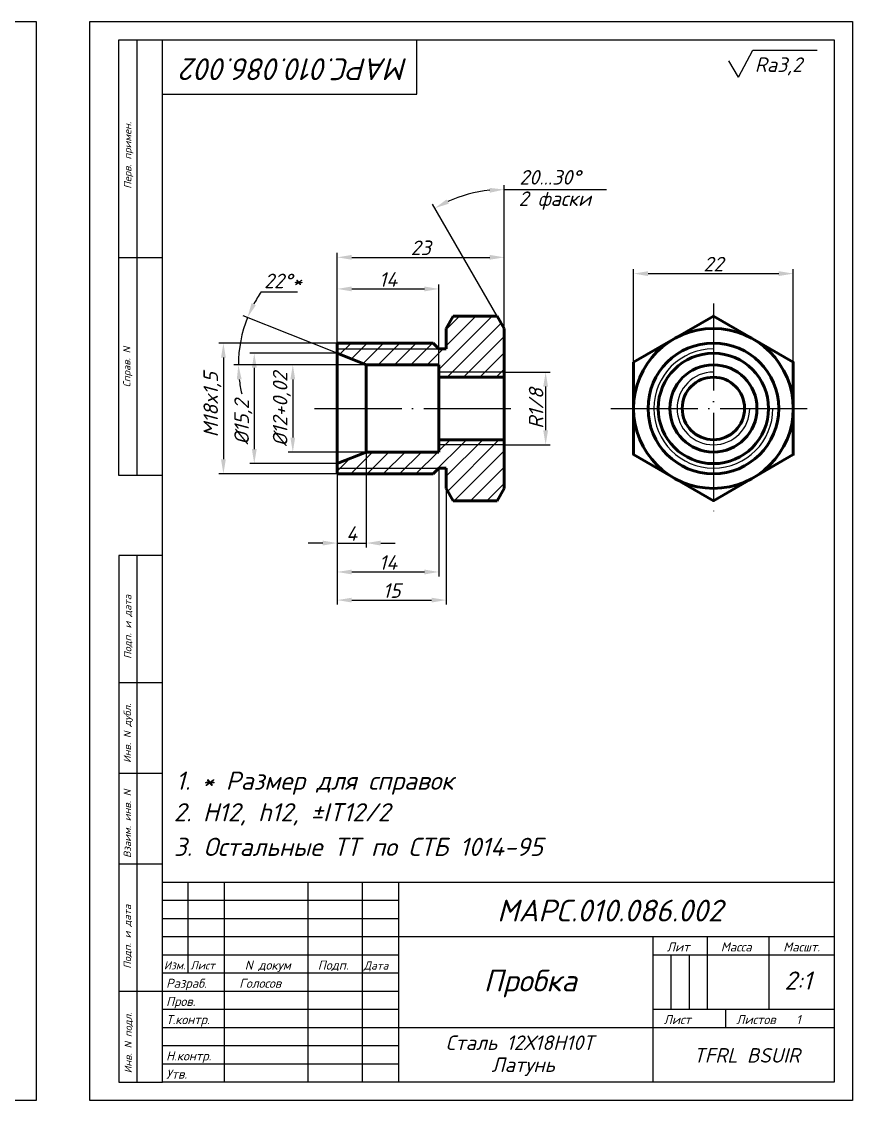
# Model space of a CAD drawing. Header units: millimetres. Extents: x -5427 to 3670, y -5891 to 948.
# Drawn here: x 1822.8 to 2051.6, y -4517.1 to -4220.1 of the extents above; entities that cross this region are included whole.
import ezdxf
from ezdxf.enums import TextEntityAlignment as Align

# ---------------------------------------------------------------- set-up
doc = ezdxf.new("R2010")
doc.units = ezdxf.units.MM
doc.header["$MEASUREMENT"] = 0
doc.linetypes.add('ACAD_ISO04W100', pattern=[30, 24, -3, 0, -3])
doc.layers.add('оси', color=1, linetype='ACAD_ISO04W100')
doc.layers.add('Толстые', color=7, linetype='Continuous', lineweight=50)
doc.layers.add('Тонкие', color=140, linetype='Continuous', lineweight=25)
doc.styles.get("Standard").update_dxf_attribs({"font": 'isocpeui.ttf'})
doc.styles.add('Для рамки', font='simplex.shx', dxfattribs={"oblique": 15, "height": 4})
doc.dimstyles.new('ISO-25', dxfattribs={"dimtxt": 4, "dimasz": 4, "dimexe": 1.25, "dimexo": 0, "dimtad": 1, "dimtxsty": 'Standard', "dimcen": 2.5, "dimadec": 0, "dimazin": 0, "dimtfac": 1, "dimtmove": 0, "dimatfit": 3, "dimfxl": 1, "dimarcsym": 0})

# ---------------------------------------------------------------- blocks, each defined once
blk = doc.blocks.new('*D470')
at = {"layer": 'Defpoints', "color": 0, "transparency": 16777216}
for p in [(1917.7, -4314.6), (1897.47, -4338.6), (1917.7, -4338.6)]:
    blk.add_point(p, dxfattribs=at)
at = {"layer": 'Тонкие', "color": 0, "lineweight": -2, "transparency": 16777216}
for p, q in [((1917.7, -4314.6), (1896.22, -4314.6)), ((1897.47, -4318.6), (1897.47, -4334.6)), ((1917.7, -4338.6), (1896.22, -4338.6))]:
    blk.add_line(p, q, dxfattribs=at)
at = {"layer": 'Тонкие', "color": 0, "transparency": 16777216}
for points in [[(1896.8, -4318.6), (1898.13, -4318.6), (1897.47, -4314.6)], [(1896.8, -4334.6), (1898.13, -4334.6), (1897.47, -4338.6)]]:
    blk.add_solid(points, dxfattribs=at)
at = {"layer": 'Тонкие', "color": 0, "transparency": 16777216, "insert": (1894.44, -4326.83), "char_height": 4, "attachment_point": 5, "rotation": 90}
blk.add_mtext('%%C12+0,02', dxfattribs=at)
blk = doc.blocks.new('*D471')
at = {"layer": 'Defpoints', "color": 0, "transparency": 16777216}
for p in [(1909.7, -4311.4), (1886.86, -4341.8), (1909.7, -4341.8)]:
    blk.add_point(p, dxfattribs=at)
at = {"layer": 'Тонкие', "color": 0, "lineweight": -2, "transparency": 16777216}
for p, q in [((1909.7, -4311.4), (1885.61, -4311.4)), ((1886.86, -4315.4), (1886.86, -4337.8)), ((1909.7, -4341.8), (1885.61, -4341.8))]:
    blk.add_line(p, q, dxfattribs=at)
at = {"layer": 'Тонкие', "color": 0, "transparency": 16777216}
for points in [[(1886.2, -4315.4), (1887.53, -4315.4), (1886.86, -4311.4)], [(1886.2, -4337.8), (1887.53, -4337.8), (1886.86, -4341.8)]]:
    blk.add_solid(points, dxfattribs=at)
at = {"layer": 'Тонкие', "color": 0, "transparency": 16777216, "insert": (1883.84, -4330.37), "char_height": 4, "attachment_point": 5, "rotation": 90}
blk.add_mtext('%%C15,2', dxfattribs=at)
blk = doc.blocks.new('*D472')
at = {"layer": 'Defpoints', "color": 0, "transparency": 16777216}
for p in [(1909.7, -4308.6), (1878.36, -4344.6), (1909.7, -4344.6)]:
    blk.add_point(p, dxfattribs=at)
at = {"layer": 'Тонкие', "color": 0, "lineweight": -2, "transparency": 16777216}
for p, q in [((1909.7, -4308.6), (1877.11, -4308.6)), ((1878.36, -4312.6), (1878.36, -4340.6)), ((1909.7, -4344.6), (1877.11, -4344.6))]:
    blk.add_line(p, q, dxfattribs=at)
at = {"layer": 'Тонкие', "color": 0, "transparency": 16777216}
for points in [[(1877.69, -4312.6), (1879.03, -4312.6), (1878.36, -4308.6)], [(1877.69, -4340.6), (1879.03, -4340.6), (1878.36, -4344.6)]]:
    blk.add_solid(points, dxfattribs=at)
at = {"layer": 'Тонкие', "color": 0, "transparency": 16777216, "insert": (1875.33, -4325.56), "char_height": 4, "attachment_point": 5, "rotation": 90}
blk.add_mtext('M18x1,5', dxfattribs=at)
blk = doc.blocks.new('*D473')
at = {"layer": 'Defpoints', "color": 0, "transparency": 16777216}
for p in [(1955.7, -4316.6), (1955.7, -4336.6), (1967.1, -4336.6)]:
    blk.add_point(p, dxfattribs=at)
at = {"layer": 'Тонкие', "color": 0, "lineweight": -2, "transparency": 16777216}
for p, q in [((1955.7, -4316.6), (1968.35, -4316.6)), ((1967.1, -4320.6), (1967.1, -4332.6)), ((1955.7, -4336.6), (1968.35, -4336.6))]:
    blk.add_line(p, q, dxfattribs=at)
at = {"layer": 'Тонкие', "color": 0, "transparency": 16777216}
for points in [[(1966.43, -4320.6), (1967.76, -4320.6), (1967.1, -4316.6)], [(1966.43, -4332.6), (1967.76, -4332.6), (1967.1, -4336.6)]]:
    blk.add_solid(points, dxfattribs=at)
at = {"layer": 'Тонкие', "color": 0, "transparency": 16777216, "insert": (1964.47, -4326.6), "char_height": 4, "attachment_point": 5, "rotation": 90}
blk.add_mtext('R1/8', dxfattribs=at)
blk = doc.blocks.new('*D474')
at = {"layer": 'Defpoints', "color": 0, "transparency": 16777216}
for p in [(1917.7, -4338.6), (1909.7, -4344.6), (1917.7, -4363.66)]:
    blk.add_point(p, dxfattribs=at)
at = {"layer": 'Тонкие', "color": 0, "lineweight": -2, "transparency": 16777216}
for p, q in [((1917.7, -4338.6), (1917.7, -4364.91)), ((1909.7, -4344.6), (1909.7, -4364.91)), ((1905.7, -4363.66), (1901.7, -4363.66)), ((1909.7, -4363.66), (1917.7, -4363.66)), ((1921.7, -4363.66), (1925.7, -4363.66))]:
    blk.add_line(p, q, dxfattribs=at)
at = {"layer": 'Тонкие', "color": 0, "transparency": 16777216}
for points in [[(1905.7, -4362.99), (1905.7, -4364.33), (1909.7, -4363.66)], [(1921.7, -4362.99), (1921.7, -4364.33), (1917.7, -4363.66)]]:
    blk.add_solid(points, dxfattribs=at)
at = {"layer": 'Тонкие', "color": 0, "transparency": 16777216, "insert": (1913.7, -4361.04), "char_height": 4, "attachment_point": 5}
blk.add_mtext('4', dxfattribs=at)
blk = doc.blocks.new('*D475')
at = {"layer": 'Defpoints', "color": 0, "transparency": 16777216}
for p in [(1909.7, -4344.6), (1937.7, -4343), (1937.7, -4371.62)]:
    blk.add_point(p, dxfattribs=at)
at = {"layer": 'Тонкие', "color": 0, "lineweight": -2, "transparency": 16777216}
for p, q in [((1909.7, -4344.6), (1909.7, -4372.87)), ((1937.7, -4343), (1937.7, -4372.87)), ((1913.7, -4371.62), (1933.7, -4371.62))]:
    blk.add_line(p, q, dxfattribs=at)
at = {"layer": 'Тонкие', "color": 0, "transparency": 16777216}
for points in [[(1913.7, -4370.96), (1913.7, -4372.29), (1909.7, -4371.62)], [(1933.7, -4370.96), (1933.7, -4372.29), (1937.7, -4371.62)]]:
    blk.add_solid(points, dxfattribs=at)
at = {"layer": 'Тонкие', "color": 0, "transparency": 16777216, "insert": (1923.7, -4369), "char_height": 4, "attachment_point": 5}
blk.add_mtext('14', dxfattribs=at)
blk = doc.blocks.new('*D476')
at = {"layer": 'Defpoints', "color": 0, "transparency": 16777216}
for p in [(1909.7, -4344.6), (1939.7, -4343), (1939.7, -4379.36)]:
    blk.add_point(p, dxfattribs=at)
at = {"layer": 'Тонкие', "color": 0, "lineweight": -2, "transparency": 16777216}
for p, q in [((1909.7, -4344.6), (1909.7, -4380.61)), ((1939.7, -4343), (1939.7, -4380.61)), ((1913.7, -4379.36), (1935.7, -4379.36))]:
    blk.add_line(p, q, dxfattribs=at)
at = {"layer": 'Тонкие', "color": 0, "transparency": 16777216}
for points in [[(1913.7, -4378.7), (1913.7, -4380.03), (1909.7, -4379.36)], [(1935.7, -4378.7), (1935.7, -4380.03), (1939.7, -4379.36)]]:
    blk.add_solid(points, dxfattribs=at)
at = {"layer": 'Тонкие', "color": 0, "transparency": 16777216, "insert": (1924.7, -4376.74), "char_height": 4, "attachment_point": 5}
blk.add_mtext('15', dxfattribs=at)
blk = doc.blocks.new('*D477')
at = {"layer": 'Defpoints', "color": 0, "transparency": 16777216}
for p in [(1955.7, -4285), (1955.7, -4304.6), (1909.7, -4308.6)]:
    blk.add_point(p, dxfattribs=at)
at = {"layer": 'Тонкие', "color": 0, "lineweight": -2, "transparency": 16777216}
for p, q in [((1909.7, -4308.6), (1909.7, -4283.75)), ((1913.7, -4285), (1951.7, -4285)), ((1955.7, -4304.6), (1955.7, -4283.75))]:
    blk.add_line(p, q, dxfattribs=at)
at = {"layer": 'Тонкие', "color": 0, "transparency": 16777216}
for points in [[(1913.7, -4284.33), (1913.7, -4285.66), (1909.7, -4285)], [(1951.7, -4284.33), (1951.7, -4285.66), (1955.7, -4285)]]:
    blk.add_solid(points, dxfattribs=at)
at = {"layer": 'Тонкие', "color": 0, "transparency": 16777216, "insert": (1932.7, -4282.37), "char_height": 4, "attachment_point": 5}
blk.add_mtext('23', dxfattribs=at)
blk = doc.blocks.new('*D478')
at = {"layer": 'Defpoints', "color": 0, "transparency": 16777216}
for p in [(2035.3, -4289.48), (1991.3, -4313.9), (2035.3, -4313.9)]:
    blk.add_point(p, dxfattribs=at)
at = {"layer": 'Тонкие', "color": 0, "lineweight": -2, "transparency": 16777216}
for p, q in [((1991.3, -4313.9), (1991.3, -4288.23)), ((2035.3, -4313.9), (2035.3, -4288.23)), ((1995.3, -4289.48), (2031.3, -4289.48))]:
    blk.add_line(p, q, dxfattribs=at)
at = {"layer": 'Тонкие', "color": 0, "transparency": 16777216}
for points in [[(1995.3, -4288.82), (1995.3, -4290.15), (1991.3, -4289.48)], [(2031.3, -4288.82), (2031.3, -4290.15), (2035.3, -4289.48)]]:
    blk.add_solid(points, dxfattribs=at)
at = {"layer": 'Тонкие', "color": 0, "transparency": 16777216, "insert": (2013.3, -4286.86), "char_height": 4, "attachment_point": 5}
blk.add_mtext('22', dxfattribs=at)
blk = doc.blocks.new('*D479')
at = {"layer": 'Defpoints', "color": 0, "transparency": 16777216}
for p in [(1937.7, -4293.7), (1909.7, -4308.6), (1937.7, -4314.6)]:
    blk.add_point(p, dxfattribs=at)
at = {"layer": 'Тонкие', "color": 0, "lineweight": -2, "transparency": 16777216}
for p, q in [((1909.7, -4308.6), (1909.7, -4292.45)), ((1913.7, -4293.7), (1933.7, -4293.7)), ((1937.7, -4314.6), (1937.7, -4292.45))]:
    blk.add_line(p, q, dxfattribs=at)
at = {"layer": 'Тонкие', "color": 0, "transparency": 16777216}
for points in [[(1913.7, -4293.03), (1913.7, -4294.37), (1909.7, -4293.7)], [(1933.7, -4293.03), (1933.7, -4294.37), (1937.7, -4293.7)]]:
    blk.add_solid(points, dxfattribs=at)
at = {"layer": 'Тонкие', "color": 0, "transparency": 16777216, "insert": (1923.7, -4291.08), "char_height": 4, "attachment_point": 5}
blk.add_mtext('14', dxfattribs=at)

msp = doc.modelspace()

# ---------------------------------------------------------------- hatches: boundary and pattern name
at = {"layer": 'Тонкие'}
h = msp.add_hatch(dxfattribs=at)
h.set_pattern_fill('ANSI31', color=256, style=0)
h.set_pattern_definition([(45, (87.2872, -1236.081), (-2.245064, 2.245064), [])])
h.paths.add_polyline_path([(1937.695, -4314.6), (1937.695, -4316.6), (1955.695, -4316.6), (1955.695, -4304.6), (1953.73, -4301.196), (1941.66, -4301.196), (1939.695, -4304.6), (1939.695, -4310.2), (1937.695, -4310.2), (1909.695, -4310.2), (1909.695, -4311.4), (1917.695, -4314.6)])
h.paths.add_polyline_path([(1939.695, -4348.6), (1941.66, -4352.003), (1953.73, -4352.003), (1955.695, -4348.6), (1955.695, -4336.6), (1937.695, -4336.6), (1937.695, -4338.6), (1917.695, -4338.6), (1909.695, -4341.8), (1909.695, -4343), (1937.695, -4343), (1939.695, -4343)])
h.paths.add_polyline_path([(1955.695, -4318), (1955.695, -4316.6), (1937.695, -4316.6), (1937.695, -4318)])
h.paths.add_polyline_path([(1955.695, -4336.6), (1955.695, -4335.2), (1937.695, -4335.2), (1937.695, -4336.6)])
h.paths.add_polyline_path([(1936.095, -4344.6), (1937.695, -4343), (1909.695, -4343), (1909.695, -4344.6)], flags=17)
h.paths.add_polyline_path([(1937.695, -4310.2), (1936.095, -4308.6), (1909.695, -4308.6), (1909.695, -4310.2)])

# ---------------------------------------------------------------- linework, layer by layer
for p, q in [((1616.802, -4220.097), (1826.802, -4220.097)), ((1826.802, -4220.097), (1826.802, -4517.097)), ((1841.583, -4517.097), (1841.583, -4220.097)), ((1841.583, -4220.097), (2051.583, -4220.097)), ((2051.583, -4220.097), (2051.583, -4517.097)), ((1849.583, -4345.097), (1849.583, -4225.097)), ((1849.583, -4225.097), (1861.583, -4225.097)), ((1854.583, -4345.097), (1854.583, -4225.097)), ((1861.583, -4512.097), (1861.583, -4225.097)), ((1861.583, -4225.097), (2046.583, -4225.097)), ((1931.583, -4240.097), (1931.583, -4225.097)), ((2046.583, -4225.097), (2046.583, -4512.097)), ((1861.583, -4240.097), (1931.583, -4240.097)), ((1861.583, -4285.097), (1849.583, -4285.097)), ((1861.583, -4345.097), (1849.583, -4345.097)), ((1849.583, -4367.097), (1849.583, -4512.097)), ((1861.583, -4367.097), (1849.583, -4367.097)), ((1854.583, -4512.097), (1854.583, -4367.097)), ((1861.583, -4402.097), (1849.583, -4402.097)), ((1861.583, -4427.097), (1849.583, -4427.097)), ((1861.583, -4452.097), (1849.583, -4452.097)), ((2046.583, -4457.097), (1861.583, -4457.097)), ((1868.583, -4457.097), (1868.583, -4482.097)), ((1868.583, -4457.097), (1868.583, -4482.097)), ((1878.583, -4457.097), (1878.583, -4512.097)), ((1878.583, -4457.097), (1878.583, -4512.097)), ((1901.583, -4457.097), (1901.583, -4512.097)), ((1901.583, -4457.097), (1901.583, -4512.097)), ((1916.583, -4457.097), (1916.583, -4512.097)), ((1916.583, -4457.097), (1916.583, -4512.097)), ((1926.583, -4457.097), (1926.583, -4512.097)), ((1926.583, -4457.097), (1926.583, -4512.097)), ((2046.583, -4472.097), (1926.583, -4472.097)), ((1996.583, -4472.097), (1996.583, -4512.097)), ((1996.583, -4472.097), (1996.583, -4512.097)), ((2011.583, -4472.097), (2011.583, -4492.097)), ((2011.583, -4472.097), (2011.583, -4492.097)), ((2028.583, -4472.097), (2028.583, -4492.097)), ((2028.583, -4472.097), (2028.583, -4492.097)), ((1926.583, -4477.097), (1861.583, -4477.097)), ((2046.583, -4477.097), (1996.583, -4477.097)), ((1926.583, -4482.097), (1861.583, -4482.097)), ((1926.583, -4482.097), (1861.583, -4482.097)), ((1861.583, -4487.097), (1849.583, -4487.097)), ((2046.583, -4492.097), (1996.583, -4492.097)), ((2046.583, -4492.097), (1996.583, -4492.097)), ((2016.583, -4492.097), (2016.583, -4497.097)), ((2016.583, -4492.097), (2016.583, -4497.097)), ((2046.583, -4497.097), (1926.583, -4497.097)), ((2046.583, -4497.097), (1926.583, -4497.097)), ((1849.583, -4512.097), (1861.583, -4512.097)), ((2046.583, -4512.097), (1861.583, -4512.097)), ((1826.802, -4517.097), (1616.802, -4517.097)), ((2051.583, -4517.097), (1841.583, -4517.097))]:
    msp.add_line(p, q)
at = {"layer": 'оси'}
for p, q in [((2013.297, -4297.668), (2013.297, -4356.25)), ((1903.456, -4326.6), (1960.142, -4326.6)), ((1985.023, -4326.6), (2040.71, -4326.6))]:
    msp.add_line(p, q, dxfattribs=at)
at = {"layer": 'Толстые'}
for p, q in [((1939.695, -4304.6), (1941.66, -4301.196)), ((1941.66, -4301.196), (1953.73, -4301.196)), ((1953.73, -4301.196), (1955.695, -4304.6)), ((1939.695, -4304.6), (1939.695, -4310.2)), ((1955.695, -4348.6), (1955.695, -4304.6)), ((1909.695, -4308.6), (1936.095, -4308.6)), ((1909.695, -4311.4), (1909.695, -4308.6)), ((1937.695, -4310.2), (1936.095, -4308.6)), ((1909.695, -4344.6), (1909.695, -4311.394)), ((1909.695, -4311.4), (1917.695, -4314.6)), ((1937.695, -4310.2), (1939.695, -4310.2)), ((1917.695, -4314.6), (1937.695, -4314.6)), ((1917.695, -4314.6), (1917.695, -4338.6)), ((1937.695, -4314.6), (1937.695, -4338.6)), ((1955.695, -4318), (1937.695, -4318)), ((1955.695, -4335.2), (1937.695, -4335.2)), ((1917.695, -4338.6), (1909.695, -4341.8)), ((1917.695, -4338.6), (1937.695, -4338.6)), ((1909.695, -4344.6), (1936.095, -4344.6)), ((1937.695, -4343), (1936.095, -4344.6)), ((1937.695, -4343), (1939.695, -4343)), ((1939.695, -4343), (1939.695, -4348.6)), ((1939.695, -4348.6), (1941.66, -4352.003)), ((1953.73, -4352.003), (1955.695, -4348.6)), ((1941.66, -4352.003), (1953.73, -4352.003))]:
    msp.add_line(p, q, dxfattribs=at)
msp.add_lwpolyline([(1991.297, -4313.898), (1991.297, -4339.301), (2013.297, -4352.003), (2035.297, -4339.301), (2035.297, -4313.898), (2013.297, -4301.196)], close=True, dxfattribs=at)
for radius in [22, 18, 15.2, 12, 8.6]:
    msp.add_circle((2013.297, -4326.6), radius, dxfattribs=at)
at = {"layer": 'Тонкие'}
for p, q in [((2020.234, -4235.381), (2024.198, -4227.956)), ((2024.198, -4227.956), (2041.864, -4227.961)), ((2020.234, -4235.381), (2017.508, -4230.926)), ((1955.695, -4304.6), (1955.695, -4265.09)), ((1955.695, -4266.34), (1983.868, -4266.34)), ((1953.73, -4301.196), (1935.94, -4270.383)), ((1888.791, -4294.491), (1898.783, -4294.491)), ((1909.695, -4311.4), (1883.843, -4301.059)), ((1909.695, -4310.2), (1937.695, -4310.2)), ((1917.695, -4314.6), (1881.235, -4314.6)), ((1955.695, -4316.6), (1937.695, -4316.6)), ((1955.695, -4336.6), (1937.695, -4336.6)), ((1909.695, -4343), (1937.695, -4343)), ((1926.583, -4462.097), (1861.583, -4462.097)), ((1926.583, -4467.097), (1861.583, -4467.097)), ((1926.583, -4472.097), (1861.583, -4472.097)), ((2001.583, -4477.097), (2001.583, -4492.097)), ((2001.583, -4477.097), (2001.583, -4492.097)), ((2006.583, -4477.097), (2006.583, -4492.097)), ((2006.583, -4477.097), (2006.583, -4492.097)), ((1926.583, -4487.097), (1861.583, -4487.097)), ((1926.583, -4487.097), (1861.583, -4487.097)), ((1926.583, -4492.097), (1861.583, -4492.097)), ((1926.583, -4492.097), (1861.583, -4492.097)), ((1926.583, -4497.097), (1861.583, -4497.097)), ((1926.583, -4497.097), (1861.583, -4497.097)), ((1926.583, -4502.097), (1861.583, -4502.097)), ((1926.583, -4502.097), (1861.583, -4502.097)), ((1926.583, -4507.097), (1861.583, -4507.097)), ((1926.583, -4507.097), (1861.583, -4507.097))]:
    msp.add_line(p, q, dxfattribs=at)
for centre, radius, start, end in [((1955.695, -4304.6), 38.26, 95.99288, 114.00712), ((1917.695, -4314.6), 35.211, 145.17373, 151.68616), ((1917.695, -4314.6), 35.211, 158.19859, 180), ((2013.297, -4326.6), 16.4, 90, 0), ((2013.297, -4326.6), 10, 90, 0), ((1917.695, -4314.6), 35.211, 186.51243, 193.02487)]:
    msp.add_arc(centre, radius, start, end, dxfattribs=at)
for points in [[(1951.666, -4265.883), (1951.736, -4267.215), (1955.695, -4266.34)], [(1940.432, -4270.243), (1939.827, -4269.055), (1936.565, -4271.466)], [(1887.301, -4298.182), (1886.093, -4297.617), (1885.003, -4301.523)], [(1882.046, -4318.631), (1883.378, -4318.555), (1882.485, -4314.6)]]:
    msp.add_solid(points, dxfattribs=at)

# ---------------------------------------------------------------- texts
msp.add_text('МАРС.010.086.002', height=6, rotation=180, dxfattribs=at).set_placement((1929.299, -4230.209))
for s, height, p in [('Ra3,2', 4, (2024.695, -4233.955)), ('20...30%%d', 4, (1959.862, -4264.976)), ('2 фаски', 4, (1959.646, -4270.853)), ('1. * Размер для справок', 5, (1865.26, -4431.575)), ('2. H12, h12, %%pIT12/2', 5, (1864.671, -4440.262)), ('3. Остальные ТТ по СТБ 1014-95', 5, (1864.728, -4449.789)), ('МАРС.010.086.002', 6, (1953.747, -4467.84)), ('Изм.', 2.25, (1861.951, -4481.053)), ('Лист', 2.25, (1869.238, -4481.053)), ('Дата', 2.25, (1916.988, -4481.083)), ('Пробка', 6, (1950.02, -4487.103)), ('2:1', 5, (2032.871, -4486.595)), ('Разраб.', 2.5, (1862.583, -4486.097)), ('Голосов', 2.5, (1882.712, -4486.097)), ('Пров.', 2.5, (1862.583, -4491.097)), ('Т.контр.', 2.5, (1862.583, -4496.097)), ('Лист', 2.5, (1999.583, -4496.097)), ('Листов', 2.5, (2019.583, -4496.097)), ('1', 2.5, (2036.098, -4496.097)), ('Сталь 12Х18Н10Т', 4, (1939.582, -4503.207)), ('Н.контр.', 2.5, (1862.583, -4506.097)), ('Латунь', 4, (1952.165, -4509.263)), ('TFRL BSUIR', 4, (2007.758, -4506.693)), ('Утв.', 2.5, (1862.583, -4511.097))]:
    msp.add_text(s, height=height, dxfattribs=at).set_placement(p)
at = {"layer": 'Тонкие', "linetype": 'Continuous', "style": 'Для рамки', "oblique": 15}
for s, p in [('Перв. примен.', (1852.988, -4266.125)), ('Справ. N', (1852.744, -4320.759)), ('Подп. и дата', (1853.004, -4395.539)), ('Инв. N дубл.', (1852.906, -4424.178)), ('Взаим. инв. N', (1852.906, -4450.34)), ('Подп. и дата', (1852.906, -4480.84)), ('Инв. N подл.', (1853.132, -4509.611))]:
    msp.add_text(s, height=2, rotation=90, dxfattribs=at).set_placement(p)
at = {"layer": 'Тонкие'}
for s, p in [('Лит', (2003.583, -4476.097)), ('Масса', (2019.583, -4476.097)), ('Масшт.', (2037.583, -4476.097)), ('N докум', (1890.583, -4481.097)), ('Подп.', (1908.583, -4481.097))]:
    msp.add_text(s, height=2.5, dxfattribs=at).set_placement(p, align=Align.CENTER)
at = {"layer": 'Тонкие', "insert": (1894.791, -4291.498), "char_height": 4, "attachment_point": 5}
msp.add_mtext('{\\fISOCPEUR|b0|i1|c204|p34;22°}*', dxfattribs=at)

# ---------------------------------------------------------------- dimensions: what is measured, and where the dimension line sits
at = {"layer": 'Тонкие'}
for base, p1, p2, text, picture, middle in [((1955.695, -4284.998), (1909.695, -4308.6), (1955.695, -4304.6), '23', '*D477', (1932.695, -4282.373)), ((2035.297, -4289.484), (1991.297, -4313.898), (2035.297, -4313.898), '22', '*D478', (2013.297, -4286.859)), ((1937.695, -4293.7), (1909.695, -4308.6), (1937.695, -4314.6), '14', '*D479', (1923.695, -4291.075)), ((1917.695, -4363.661), (1909.695, -4344.6), (1917.695, -4338.6), '4', '*D474', (1913.695, -4361.036)), ((1937.695, -4371.623), (1909.695, -4344.6), (1937.695, -4343), '14', '*D475', (1923.695, -4368.998)), ((1939.695, -4379.364), (1909.695, -4344.6), (1939.695, -4343), '15', '*D476', (1924.695, -4376.739))]:
    dim = msp.add_linear_dim(base=base, p1=p1, p2=p2, text=text, dimstyle='ISO-25', dxfattribs=at)
    dim.commit()
    dim.dimension.update_dxf_attribs({"geometry": picture, "text_midpoint": middle})
for base, p1, p2, text, picture, middle in [((1878.36, -4344.6), (1909.695, -4308.6), (1909.695, -4344.6), 'M18x1,5', '*D472', (1878.36, -4325.558)), ((1886.865, -4341.8), (1909.695, -4311.4), (1909.695, -4341.8), '%%C15,2', '*D471', (1886.865, -4330.372)), ((1897.468, -4338.6), (1917.695, -4314.6), (1917.695, -4338.6), '%%C12+0,02', '*D470', (1897.468, -4326.832))]:
    dim = msp.add_linear_dim(base=base, p1=p1, p2=p2, angle=90, text=text, dimstyle='ISO-25', dxfattribs=at)
    dim.commit()
    dim.dimension.update_dxf_attribs({"geometry": picture, "text_midpoint": middle, "dimtype": 160})
dim = msp.add_linear_dim(base=(1967.096, -4336.6), p1=(1955.695, -4316.6), p2=(1955.695, -4336.6), angle=90, text='R1/8', dimstyle='ISO-25', dxfattribs=at)
dim.commit()
dim.dimension.update_dxf_attribs({"geometry": '*D473', "text_midpoint": (1964.471, -4326.6)})

doc.saveas('drawing.dxf')
